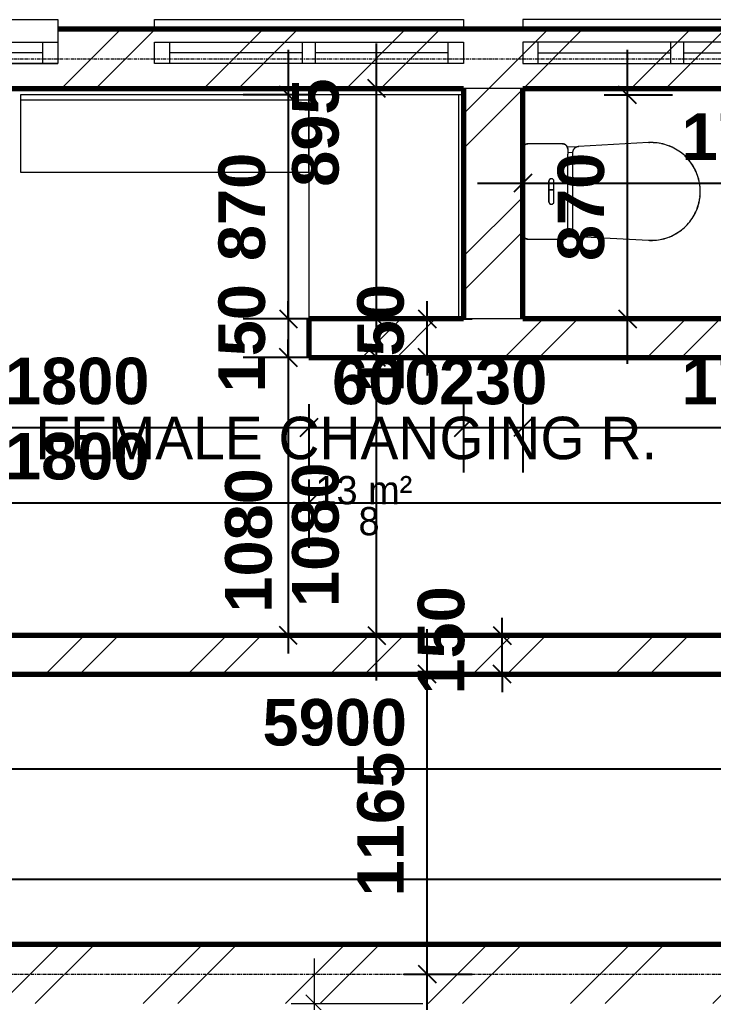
# Model space of a CAD drawing. Header units: inches. Extents: x 22 to 382261, y 22 to 371281.
# Drawn here: x 144884 to 147578, y 217997 to 221814 of the extents above; entities that cross this region are included whole.
import ezdxf

# ---------------------------------------------------------------- set-up
doc = ezdxf.new("R2010")
doc.units = ezdxf.units.IN
doc.header["$MEASUREMENT"] = 0
doc.linetypes.add('Grid Line 1_2_', pattern=[22.225, 12.7, -3.175, 3.175, -3.175])
for name, color, linetype, lineweight in [('A-ANNO-DIMS', 211, 'Continuous', 9), ('A-AREA-IDEN', 2, 'Continuous', 9), ('A-FLOR', 192, 'Continuous', 9), ('A-GLAZ', 151, 'Continuous', 9), ('A-GLAZ-SILL', 1, 'Continuous', 9), ('A-WALL', 113, 'Continuous', 9), ('A-WALL-PATT', 111, 'Continuous', 9), ('I-WALL', 2, 'Continuous', 9), ('P-SANR-FIXT', 6, 'Continuous', 9), ('Q-CASE', 31, 'Continuous', 9), ('S-GRID', 1, 'Continuous', 9)]:
    doc.layers.add(name, color=color, linetype=linetype, lineweight=lineweight)
doc.styles.add('Arial_B_1', font='arialbd.ttf', dxfattribs={"height": 180.555556})
doc.styles.add('Arial_B_2', font='arialbd.ttf', dxfattribs={"height": 270.833333})
doc.styles.add('Century Gothic_1', font='GOTHIC.TTF', dxfattribs={"height": 1})
doc.styles.add('Gill Sans MT', font='GIL_____.TTF', dxfattribs={"height": 262.5})
doc.dimstyles.new('1', dxfattribs={"dimscale": 304.8, "dimtxt": 178.545395, "dimasz": 0.227865, "dimexe": 0.574147, "dimexo": 0.0625, "dimgap": 0.287073, "dimtad": 1, "dimdec": 0, "dimzin": 0, "dimdsep": 46, "dimtxsty": 'Arial_B_1', "dimblk1": 'OBLIQUE', "dimblk2": 'OBLIQUE', "dimsah": 1, "dimcen": 0.09, "dimdle": 0.574147, "dimazin": 0, "dimtfac": 1, "dimtdec": 4, "dimtix": 1, "dimtmove": 0, "dimatfit": 3, "dimfxl": 0.574147, "dimfxlon": 1, "dimtvp": 1, "dimtolj": 1, "dimtzin": 0, "dimarcsym": 2})
doc.dimstyles.new('1_1', dxfattribs={"dimscale": 304.8, "dimtxt": 178.545395, "dimasz": 0.227865, "dimexe": 0.574147, "dimexo": 0.0625, "dimgap": 0.287073, "dimtad": 1, "dimdec": 0, "dimzin": 0, "dimdsep": 46, "dimtxsty": 'Arial_B_1', "dimblk1": 'OBLIQUE', "dimblk2": 'OBLIQUE', "dimsah": 1, "dimcen": 0.09, "dimdle": 0.574147, "dimazin": 0, "dimtfac": 1, "dimtdec": 4, "dimtix": 1, "dimtmove": 1, "dimatfit": 3, "dimfxl": 0.574147, "dimfxlon": 1, "dimtvp": 1, "dimtolj": 1, "dimtzin": 0, "dimarcsym": 2})
doc.dimstyles.new('2_2', dxfattribs={"dimscale": 304.8, "dimtxt": 267.818092, "dimasz": 0.227865, "dimexe": 1.377953, "dimexo": 0.0625, "dimgap": 0.287073, "dimtad": 1, "dimdec": 0, "dimzin": 0, "dimdsep": 46, "dimtxsty": 'Arial_B_2', "dimblk1": 'OBLIQUE', "dimblk2": 'OBLIQUE', "dimsah": 1, "dimcen": 0.09, "dimdle": 0.574147, "dimazin": 0, "dimtfac": 1, "dimtdec": 4, "dimtix": 1, "dimtmove": 0, "dimatfit": 3, "dimfxl": 0.574147, "dimfxlon": 1, "dimtvp": 1, "dimtolj": 1, "dimtzin": 0, "dimlwd": 18, "dimlwe": 18, "dimarcsym": 2})
pattern_1 = [(45, (139676.7, 209538.6), (-276.592, 276.592), []), (45, (139676.7, 209957.7), (-276.592, 276.592), [])]

# ---------------------------------------------------------------- blocks, each defined once
blk = doc.blocks.new('Windows_Sgl_Plain - 750 by 600-438113-01-GROUND FLOOR DIM- PART B')
at = {"layer": 'A-GLAZ'}
for p, q in [((-375, 9.5), (375, 9.5)), ((-375, -161), (-375, 9.5)), ((375, 9.5), (-375, 9.5)), ((-315, -73.5), (-315, 9.5)), ((315, 9.5), (315, -73.5)), ((375, 9.5), (375, -161)), ((-375, -73.5), (-375, -25.5)), ((-315, -32), (315, -32)), ((375, -25.5), (375, -73.5)), ((375, -73.5), (-375, -73.5)), ((375, -161), (-375, -161))]:
    blk.add_line(p, q, dxfattribs=at)
at = {"layer": 'A-GLAZ-SILL'}
for p, q in [((-375, -161), (-375, -124.7)), ((375, -124.7), (375, -161)), ((375, -161), (-375, -161))]:
    blk.add_line(p, q, dxfattribs=at)
blk = doc.blocks.new('Dbl Plain - 1200 by 600-438114-01-GROUND FLOOR DIM- PART B')
at = {"layer": 'A-GLAZ'}
for p, q in [((-885, 9.5), (315, 9.5)), ((-885, -73.5), (-885, 9.5)), ((-825, 9.5), (-825, -73.5)), ((-310, 9.5), (-310, -73.5)), ((-260, 9.5), (-260, -73.5)), ((255, 9.5), (255, -73.5)), ((315, 9.5), (315, -73.5)), ((-825, -32), (-310, -32)), ((-260, -32), (255, -32)), ((315, -73.5), (-885, -73.5))]:
    blk.add_line(p, q, dxfattribs=at)
at = {"layer": 'A-GLAZ-SILL'}
for p, q in [((-885, -161), (-885, -124.7)), ((315, -124.7), (315, -161)), ((315, -161), (-885, -161))]:
    blk.add_line(p, q, dxfattribs=at)
blk = doc.blocks.new('Dbl Plain - 1200 by 600-438118-01-GROUND FLOOR DIM- PART B')
at = {"layer": 'A-GLAZ'}
for p, q in [((-885, 73.5), (-885, -9.5)), ((315, 73.5), (-885, 73.5)), ((-825, -9.5), (-825, 73.5)), ((-310, -9.5), (-310, 73.5)), ((-260, -9.5), (-260, 73.5)), ((255, -9.5), (255, 73.5)), ((315, -9.5), (315, 73.5)), ((-825, 32), (-310, 32)), ((-260, 32), (255, 32)), ((-885, -9.5), (315, -9.5))]:
    blk.add_line(p, q, dxfattribs=at)
at = {"layer": 'A-GLAZ-SILL'}
for p, q in [((315, 161), (-885, 161)), ((-885, 161), (-885, 124.7)), ((315, 124.7), (315, 161))]:
    blk.add_line(p, q, dxfattribs=at)
blk = doc.blocks.new('Water_Closet_Toilet_19179_0001 - 540 x 360mm-368831-01-GROUND FLOOR DIM- PART B')
at = {"layer": 'P-SANR-FIXT'}
for p, q in [((-165, 154.9), (-158.7, 154.9)), ((-158.7, 154.9), (-151.9, 154.9)), ((-151.9, 154.9), (-145, 154.9)), ((0, 154.9), (-145, 154.9)), ((145, 154.9), (0, 154.9)), ((-185, 135.1), (-185, 134.9)), ((-185, 134.9), (-185, 0.1)), ((185, 134.9), (185, 135.7)), ((185, 0.1), (185, 134.9)), ((-39.7, 53.6), (39.7, 53.6)), ((6.9, 53.6), (-39.7, 53.6)), ((6.9, 33.6), (6.9, 53.6)), ((39.7, 53.6), (6.9, 53.6)), ((6.9, 53.6), (6.9, 33.6)), ((6.9, 33.6), (6.9, 53.6)), ((-185, 0.1), (-185, -0.7)), ((-39.7, 33.6), (39.7, 33.6)), ((-39.7, 33.6), (6.9, 33.6)), ((6.9, 33.6), (39.7, 33.6)), ((185, -0.1), (185, 0.1)), ((-171.5, -18.7), (-173.9, -62)), ((-153, -39.9), (-151.8, -19.9)), ((-145, -19.9), (145, -19.9)), ((151.8, -19.9), (153, -39.9)), ((173.9, -62), (171.5, -18.7)), ((-174.3, -62), (-189.7, -333.9)), ((149.3, -38.4), (-149.3, -38.4)), ((189.7, -333.9), (174.3, -62))]:
    blk.add_line(p, q, dxfattribs=at)
at = {"layer": 'P-SANR-FIXT', "flags": 128}
for points in [[(145, 154.9), (151.9, 154.9), (158.7, 154.9), (165, 154.9)], [(-145, -19.9), (-151.9, -19.9), (-158.7, -19.9), (-165, -19.9)], [(165, -19.9), (158.7, -19.9), (151.9, -19.9), (145, -19.9)], [(-149.3, -38.4), (-150.3, -38.4), (-151.3, -38.5), (-152.3, -38.6), (-153.3, -38.7), (-154.3, -38.9), (-155.2, -39.1), (-156.2, -39.4), (-157.2, -39.7), (-158.1, -40), (-159, -40.4), (-159.9, -40.8), (-160.8, -41.2), (-161.7, -41.7), (-162.6, -42.2), (-163.4, -42.8), (-164.2, -43.4), (-165, -44), (-165.8, -44.6), (-166.5, -45.3), (-167.2, -46), (-167.9, -46.7), (-168.6, -47.5), (-169.2, -48.3), (-169.8, -49.1), (-170.3, -49.9), (-170.9, -50.8), (-171.3, -51.6), (-171.8, -52.5), (-172.2, -53.4), (-172.6, -54.4), (-172.9, -55.3), (-173.2, -56.3), (-173.5, -57.2), (-173.7, -58.2), (-173.9, -59.2), (-174.1, -60.2), (-174.2, -61.2), (-174.3, -62)], [(-173.2, -56.3), (-173.5, -57.2), (-173.7, -58.2), (-173.9, -59.2), (-174.1, -60.2), (-174.2, -61.2), (-174.3, -62)], [(-163.4, -42.8), (-164.2, -43.4), (-165, -44), (-165.8, -44.6), (-166.5, -45.3), (-167.2, -46), (-167.9, -46.7), (-168.6, -47.5), (-169.2, -48.3), (-169.8, -49.1)], [(-149.3, -38.4), (-150.3, -38.4), (-151.3, -38.5), (-152.3, -38.6), (-153.3, -38.7), (-154.3, -38.9), (-155.2, -39.1)], [(174.3, -62), (174.2, -61), (174.1, -60), (173.9, -59), (173.7, -58), (173.5, -57.1), (173.2, -56.1), (172.9, -55.2), (172.5, -54.2), (172.2, -53.3), (171.7, -52.4), (171.3, -51.5), (170.8, -50.6), (170.3, -49.8), (169.7, -49), (169.1, -48.2), (168.5, -47.4), (167.8, -46.6), (167.1, -45.9), (166.4, -45.2), (165.7, -44.5), (164.9, -43.9), (164.1, -43.3), (163.3, -42.7), (162.4, -42.2), (161.6, -41.7), (160.7, -41.2), (159.8, -40.7), (158.9, -40.3), (158, -40), (157, -39.6), (156.1, -39.4), (155.1, -39.1), (154.1, -38.9), (153.1, -38.7), (152.1, -38.6), (151.1, -38.5), (150.1, -38.4), (149.3, -38.4)], [(155.5, -39.2), (155.1, -39.1), (154.1, -38.9), (153.1, -38.7), (152.1, -38.6), (151.1, -38.5), (150.1, -38.4), (149.3, -38.4)], [(169.1, -48.2), (168.5, -47.4), (167.8, -46.6), (167.1, -45.9), (166.4, -45.2), (165.7, -44.5), (164.9, -43.9), (164.1, -43.3), (163.3, -42.7), (162.4, -42.2)], [(174.3, -62), (174.2, -61), (174.1, -60), (173.9, -59), (173.7, -58), (173.5, -57.1), (173.2, -56.1)], [(-189.7, -333.9), (-190, -341.5), (-189.9, -349.1), (-189.6, -356.7), (-189, -364.3), (-188.1, -371.8), (-186.8, -379.3), (-185.3, -386.7), (-183.5, -394.1), (-181.3, -401.4), (-178.9, -408.6), (-176.2, -415.7), (-173.2, -422.7), (-170, -429.6), (-166.4, -436.3), (-162.6, -442.9), (-158.6, -449.3), (-154.3, -455.6), (-149.7, -461.7), (-144.9, -467.5), (-139.9, -473.2), (-134.6, -478.7), (-129.2, -484), (-123.5, -489.1), (-117.6, -493.9), (-111.6, -498.5), (-105.3, -502.8), (-98.9, -506.9), (-92.3, -510.7), (-85.6, -514.3), (-78.8, -517.6), (-71.8, -520.6), (-64.7, -523.3), (-57.5, -525.8), (-50.2, -527.9), (-42.9, -529.8), (-35.4, -531.3), (-27.9, -532.6), (-20.4, -533.6), (-12.8, -534.2), (-5.2, -534.6), (2.4, -534.7), (10, -534.4), (17.5, -533.9), (25.1, -533), (32.6, -531.9), (40.1, -530.4), (47.5, -528.6), (54.8, -526.6), (62, -524.3), (69.1, -521.6), (76.2, -518.7), (83.1, -515.5), (89.8, -512.1), (96.5, -508.4), (102.9, -504.4), (109.2, -500.1), (115.4, -495.6), (121.3, -490.9), (127.1, -485.9), (132.6, -480.7), (137.9, -475.3), (143.1, -469.7), (147.9, -463.9), (152.6, -457.9), (157, -451.7), (161.1, -445.3), (165, -438.8), (168.7, -432.1), (172, -425.3), (175.1, -418.4), (177.9, -411.3), (180.5, -404.1), (182.7, -396.9), (184.6, -389.5), (186.3, -382.1), (187.6, -374.6), (188.7, -367.1), (189.4, -359.5), (189.9, -351.9), (190, -344.3), (189.8, -336.8), (189.7, -333.9)], [(-189.7, -333.9), (-190, -341.5), (-189.9, -349.1), (-189.6, -356.7), (-189, -364.3), (-188.1, -371.8), (-186.8, -379.3), (-185.3, -386.7), (-183.5, -394.1), (-181.3, -401.4), (-178.9, -408.6), (-176.2, -415.7), (-173.2, -422.7), (-170, -429.6), (-166.4, -436.3), (-162.6, -442.9), (-158.6, -449.3), (-154.3, -455.6), (-149.7, -461.7), (-144.9, -467.5), (-139.9, -473.2), (-134.6, -478.7), (-129.2, -484), (-123.5, -489.1), (-117.6, -493.9), (-111.6, -498.5), (-105.3, -502.8), (-98.9, -506.9), (-92.3, -510.7), (-85.6, -514.3), (-78.8, -517.6), (-71.8, -520.6), (-64.7, -523.3), (-57.5, -525.8), (-50.2, -527.9), (-42.9, -529.8), (-35.4, -531.3), (-27.9, -532.6), (-20.4, -533.6), (-12.8, -534.2), (-5.2, -534.6), (2.4, -534.7), (10, -534.4), (17.5, -533.9), (25.1, -533), (32.6, -531.9), (40.1, -530.4), (47.5, -528.6), (54.8, -526.6), (62, -524.3), (69.1, -521.6), (76.2, -518.7), (83.1, -515.5), (89.8, -512.1), (96.5, -508.4), (102.9, -504.4), (109.2, -500.1), (115.4, -495.6), (121.3, -490.9), (127.1, -485.9), (132.6, -480.7), (137.9, -475.3), (143.1, -469.7), (147.9, -463.9), (152.6, -457.9), (157, -451.7), (161.1, -445.3), (165, -438.8), (168.7, -432.1), (172, -425.3), (175.1, -418.4), (177.9, -411.3), (180.5, -404.1), (182.7, -396.9), (184.6, -389.5), (186.3, -382.1), (187.6, -374.6), (188.7, -367.1), (189.4, -359.5), (189.9, -351.9), (190, -344.3), (189.8, -336.8), (189.7, -333.9)], [(-189.4, -335.5), (-189.7, -341.5), (-189.6, -349.1), (-189.3, -356.7), (-188.7, -364.2), (-187.7, -371.8), (-186.6, -378.5)], [(186.6, -378.3), (187.3, -374.6), (188.4, -367.1), (189.1, -359.5), (189.6, -351.9), (189.7, -344.3), (189.5, -336.8), (189.5, -335.3)], [(-185.4, -384.5), (-185, -386.7), (-183.2, -394), (-181, -401.3), (-178.6, -408.5), (-175.9, -415.6), (-173, -422.6), (-172.1, -424.5)], [(172, -424.6), (174.8, -418.2), (177.6, -411.2), (180.2, -404), (182.4, -396.8), (184.3, -389.4), (185.4, -384.5)], [(-169.5, -429.8), (-166.2, -436.2), (-162.4, -442.7), (-158.3, -449.1), (-154, -455.4), (-149.5, -461.5)], [(148.4, -462.8), (152.3, -457.7), (156.7, -451.5), (160.9, -445.2), (164.8, -438.6), (168.4, -432), (169.3, -430.1)], [(-139.7, -473), (-134.4, -478.5), (-129, -483.8), (-123.3, -488.8), (-117.4, -493.6), (-115.2, -495.3)], [(115.2, -495.4), (121.1, -490.7), (126.9, -485.7), (132.4, -480.5), (137.7, -475.1)], [(-107.7, -500.8), (-105.1, -502.6), (-98.7, -506.6), (-92.2, -510.5), (-85.5, -514), (-78.6, -517.3), (-74.6, -519)], [(-66.9, -522.1), (-64.6, -523), (-57.4, -525.5), (-50.1, -527.6), (-42.8, -529.5), (-35.4, -531), (-28.4, -532.2)], [(-19, -533.4), (-12.8, -533.9), (-5.2, -534.3), (2.4, -534.3), (10, -534.1), (17.5, -533.6), (20.8, -533.2)], [(28.7, -532.1), (32.6, -531.5), (40, -530.1), (47.4, -528.3), (54.7, -526.3), (61.9, -524), (65.9, -522.5)], [(74.4, -519.1), (76, -518.5), (82.9, -515.3), (89.7, -511.8), (96.3, -508.1), (102.8, -504.1), (107.9, -500.7)]]:
    blk.add_lwpolyline(points, dxfattribs=at)
at = {"layer": 'P-SANR-FIXT'}
for centre, radius, start, end in [((-165, 134.9), 20, 96.2399, 135), ((-165, 134.9), 20, 90, 95), ((165, 134.9), 20, 85, 90), ((165, 134.9), 20, 45, 83.7601), ((-165, 134.9), 20, 135, 180), ((165, 134.9), 20, 0, 45), ((-39.4, 43.6), 10, 91.7704, 268.2296), ((-39.4, 43.6), 10, 165.2951, 253.5246), ((-39.4, 43.6), 10, 106.4754, 150.5901), ((39.4, 43.6), 10, 271.7704, 88.2296), ((39.4, 43.6), 10, 286.4754, 88.2296), ((-165, 0.1), 20, 180, 225), ((165, 0.1), 20, 315, 360), ((-165, 0.1), 20, 225, 270), ((165, 0.1), 20, 270, 315), ((-149.3, -63.4), 25, 162.2918, 176.7501), ((-149.3, -63.4), 25, 118.9167, 147.8334), ((-149.3, -63.4), 25, 90, 104.4584), ((149.3, -63.4), 25, 75.5416, 90), ((149.3, -63.4), 25, 32.1666, 61.0833), ((149.3, -63.4), 25, 3.2499, 17.7082), ((0, -344.7), 190, 176.7501, 178.4923), ((0, -344.7), 190, 1.5077, 3.2499), ((0, -344.7), 190, 201.3178, 205.4424), ((0, -344.7), 190, 334.5576, 338.6822), ((0, -344.7), 190, 268.3608, 270)]:
    blk.add_arc(centre, radius, start, end, dxfattribs=at)
for points, knots in [([(-185, 134.9), (-185, 136.3), (-184.7, 139.1), (-183.4, 143.1), (-181.2, 146.9), (-178.2, 150.2), (-174.4, 152.8), (-170.2, 154.4), (-167.4, 154.8), (-166.1, 154.9)], [0, 0, 0, 0, 0.1428571, 0.2857143, 0.4285714, 0.5714286, 0.7142857, 0.8571429, 0.968076, 0.968076, 0.968076, 0.968076]), ([(166.3, 154.9), (168.7, 154.7), (172.5, 153.7), (176.8, 151.2), (179.7, 148.6), (182.1, 145.5), (184.3, 141), (185, 137.3), (185, 134.9)], [0.0359515, 0.0359515, 0.0359515, 0.0359515, 0.25, 0.375, 0.5, 0.625, 0.75, 1, 1, 1, 1]), ([(-165, -19.9), (-167.9, -19.9), (-172.1, -18.9), (-176.8, -16.2), (-179.7, -13.6), (-182.1, -10.5), (-184.3, -6), (-185, -2.3), (-185, 0.1)], [0, 0, 0, 0, 0.25, 0.375, 0.5, 0.625, 0.75, 1, 1, 1, 1])]:
    blk.add_open_spline(points, degree=3, knots=knots, dxfattribs=at)
for points in [[(-166.1, 154.9), (-165.7, 154.9), (-165.4, 154.9), (-165, 154.9)], [(165, 154.9), (165.4, 154.9), (165.8, 154.9), (166.3, 154.9)], [(185, 0.1), (185, -1.3), (184.7, -4.1), (183.4, -8.1), (181.2, -11.9), (178.2, -15.2), (174.4, -17.8), (169.9, -19.5), (166.7, -19.9), (165, -19.9)]]:
    blk.add_open_spline(points, degree=3, dxfattribs=at)
blk = doc.blocks.new('Vanity Counter Top - 600mm Depth-775139-01-GROUND FLOOR DIM- PART B')
at = {"layer": 'Q-CASE'}
for p, q in [((-330.5, 0), (-1200.5, 0)), ((-1200.5, 0), (-1200.5, -600)), ((-330.5, -600), (-330.5, 0)), ((-1200.5, -19.1), (-330.5, -19.1)), ((-1200.5, -600), (-330.5, -600))]:
    blk.add_line(p, q, dxfattribs=at)
blk = doc.blocks.new('Vanity Counter Top - 250-V42-01-GROUND FLOOR DIM- PART B')
at = {"layer": 'Q-CASE'}
for p, q in [((-80.5, 0), (-1200.5, 0)), ((-1200.5, 0), (-1200.5, -300)), ((-80.5, -300), (-80.5, 0)), ((-1200.5, -19.1), (-80.5, -19.1)), ((-1200.5, -300), (-80.5, -300))]:
    blk.add_line(p, q, dxfattribs=at)
blk = doc.blocks.new('_Oblique')
at = {"color": 0, "linetype": 'ByBlock', "lineweight": -2}
blk.add_line((-0.5, -0.5), (0.5, 0.5), dxfattribs=at)
blk = doc.blocks.new('*D4799')
at = {"layer": 'A-ANNO-DIMS', "color": 0, "lineweight": -2, "transparency": 16777216}
for p, q in [((144207.9, 220028.5), (144207.9, 219762.6)), ((146007.9, 220028.5), (146007.9, 219762.6)), ((144032.9, 219937.6), (146182.9, 219937.6))]:
    blk.add_line(p, q, dxfattribs=at)
at = {"layer": 'Defpoints', "color": 0, "transparency": 16777216}
for p in [(144207.9, 220047.6), (146007.9, 220047.6), (146007.9, 219937.6)]:
    blk.add_point(p, dxfattribs=at)
at = {"layer": 'A-ANNO-DIMS', "color": 0, "lineweight": -2, "transparency": 16777216, "xscale": 69.45312499999999, "yscale": 69.45312499999999, "zscale": 69.45312499999999, "rotation": 180}
blk.add_blockref('_Oblique', (144207.9, 219937.6), dxfattribs=at)
at = {"layer": 'A-ANNO-DIMS', "color": 0, "lineweight": -2, "transparency": 16777216, "xscale": 69.45312499999999, "yscale": 69.45312499999999, "zscale": 69.45312499999999}
blk.add_blockref('_Oblique', (146007.9, 219937.6), dxfattribs=at)
at = {"layer": 'A-ANNO-DIMS', "color": 0, "transparency": 16777216, "insert": (145107.9, 220117.3), "char_height": 180.56, "width": 410.436, "attachment_point": 5, "style": 'Arial_B_1'}
blk.add_mtext('\\A1;1800', dxfattribs=at)
blk = doc.blocks.new('*D4800')
at = {"layer": 'A-ANNO-DIMS', "color": 0, "lineweight": -2, "transparency": 16777216}
for p, q in [((146007.9, 220028.5), (146007.9, 219762.6)), ((150577.9, 220028.5), (150577.9, 219762.6)), ((145832.9, 219937.6), (150752.9, 219937.6))]:
    blk.add_line(p, q, dxfattribs=at)
at = {"layer": 'Defpoints', "color": 0, "transparency": 16777216}
for p in [(146007.9, 220047.6), (150577.9, 220047.6), (150577.9, 219937.6)]:
    blk.add_point(p, dxfattribs=at)
at = {"layer": 'A-ANNO-DIMS', "color": 0, "lineweight": -2, "transparency": 16777216, "xscale": 69.45312499999999, "yscale": 69.45312499999999, "zscale": 69.45312499999999, "rotation": 180}
blk.add_blockref('_Oblique', (146007.9, 219937.6), dxfattribs=at)
at = {"layer": 'A-ANNO-DIMS', "color": 0, "lineweight": -2, "transparency": 16777216, "xscale": 69.45312499999999, "yscale": 69.45312499999999, "zscale": 69.45312499999999}
blk.add_blockref('_Oblique', (150577.9, 219937.6), dxfattribs=at)
at = {"layer": 'A-ANNO-DIMS', "color": 0, "transparency": 16777216, "insert": (148292.9, 220117.2), "char_height": 180.56, "width": 410.436, "attachment_point": 5, "style": 'Arial_B_1'}
blk.add_mtext('\\A1;4570', dxfattribs=at)
blk = doc.blocks.new('*D4803')
at = {"layer": 'A-ANNO-DIMS', "color": 0, "lineweight": -2, "transparency": 16777216}
for p, q in [((147244.5, 220476.8), (147244.5, 221696.8)), ((147153.5, 221521.8), (147419.5, 221521.8)), ((147153.5, 220651.8), (147419.5, 220651.8))]:
    blk.add_line(p, q, dxfattribs=at)
at = {"layer": 'Defpoints', "color": 0, "transparency": 16777216}
for p in [(147134.5, 221521.8), (147244.5, 221521.8), (147134.5, 220651.8)]:
    blk.add_point(p, dxfattribs=at)
at = {"layer": 'A-ANNO-DIMS', "color": 0, "lineweight": -2, "transparency": 16777216, "xscale": 69.45312499999999, "yscale": 69.45312499999999, "zscale": 69.45312499999999}
for p, rotation in [((147244.5, 221521.8), 90), ((147244.5, 220651.8), 270)]:
    blk.add_blockref('_Oblique', p, dxfattribs=dict(at, rotation=rotation))
at = {"layer": 'A-ANNO-DIMS', "color": 0, "transparency": 16777216, "insert": (147064.7, 221086.8), "char_height": 180.56, "width": 307.827, "attachment_point": 5, "rotation": 90, "style": 'Arial_B_1'}
blk.add_mtext('\\A1;870', dxfattribs=at)
blk = doc.blocks.new('*D4804')
at = {"layer": 'A-ANNO-DIMS', "color": 0, "lineweight": -2, "transparency": 16777216}
for p, q in [((145927.6, 221696.8), (145927.6, 220476.8)), ((146018.5, 221521.8), (145752.6, 221521.8)), ((146018.5, 220651.8), (145752.6, 220651.8))]:
    blk.add_line(p, q, dxfattribs=at)
at = {"layer": 'Defpoints', "color": 0, "transparency": 16777216}
for p in [(146037.6, 221521.8), (145927.6, 220651.8), (146037.6, 220651.8)]:
    blk.add_point(p, dxfattribs=at)
at = {"layer": 'A-ANNO-DIMS', "color": 0, "lineweight": -2, "transparency": 16777216, "xscale": 69.45312499999999, "yscale": 69.45312499999999, "zscale": 69.45312499999999}
for p, rotation in [((145927.6, 221521.8), 90), ((145927.6, 220651.8), 270)]:
    blk.add_blockref('_Oblique', p, dxfattribs=dict(at, rotation=rotation))
at = {"layer": 'A-ANNO-DIMS', "color": 0, "transparency": 16777216, "insert": (145747.8, 221086.8), "char_height": 180.56, "width": 307.827, "attachment_point": 5, "rotation": 90, "style": 'Arial_B_1'}
blk.add_mtext('\\A1;870', dxfattribs=at)
blk = doc.blocks.new('*D4805')
at = {"layer": 'A-ANNO-DIMS', "color": 0, "lineweight": -2, "transparency": 16777216}
for p, q in [((145927.6, 220651.8), (145927.6, 220721.2)), ((146018.5, 220651.8), (145752.6, 220651.8)), ((145927.6, 220651.8), (145927.6, 220501.8)), ((146018.5, 220501.8), (145752.6, 220501.8)), ((145927.6, 220501.8), (145927.6, 220432.3))]:
    blk.add_line(p, q, dxfattribs=at)
at = {"layer": 'Defpoints', "color": 0, "transparency": 16777216}
for p in [(146037.6, 220651.8), (145927.6, 220501.8), (146037.6, 220501.8)]:
    blk.add_point(p, dxfattribs=at)
at = {"layer": 'A-ANNO-DIMS', "color": 0, "lineweight": -2, "transparency": 16777216, "xscale": 69.45312499999999, "yscale": 69.45312499999999, "zscale": 69.45312499999999}
for p, rotation in [((145927.6, 220651.8), 270), ((145927.6, 220501.8), 90)]:
    blk.add_blockref('_Oblique', p, dxfattribs=dict(at, rotation=rotation))
at = {"layer": 'A-ANNO-DIMS', "color": 0, "transparency": 16777216, "insert": (145747.9, 220576.8), "char_height": 180.56, "width": 307.827, "attachment_point": 5, "rotation": 90, "style": 'Arial_B_1'}
blk.add_mtext('\\A1;150', dxfattribs=at)
blk = doc.blocks.new('*D4806')
at = {"layer": 'A-ANNO-DIMS', "color": 0, "lineweight": -2, "transparency": 16777216}
for p, q in [((145927.6, 220501.8), (145927.6, 220571.2)), ((146018.5, 220501.8), (145752.6, 220501.8)), ((145927.6, 220501.8), (145927.6, 219421.8)), ((145927.6, 220501.8), (145927.6, 219421.8)), ((146018.5, 219421.8), (145752.6, 219421.8)), ((145927.6, 219421.8), (145927.6, 219352.3))]:
    blk.add_line(p, q, dxfattribs=at)
at = {"layer": 'Defpoints', "color": 0, "transparency": 16777216}
for p in [(146037.6, 220501.8), (145927.6, 219421.8), (146037.6, 219421.8)]:
    blk.add_point(p, dxfattribs=at)
at = {"layer": 'A-ANNO-DIMS', "color": 0, "lineweight": -2, "transparency": 16777216, "xscale": 69.45312499999999, "yscale": 69.45312499999999, "zscale": 69.45312499999999}
for p, rotation in [((145927.6, 220501.8), 270), ((145927.6, 219421.8), 90)]:
    blk.add_blockref('_Oblique', p, dxfattribs=dict(at, rotation=rotation))
at = {"layer": 'A-ANNO-DIMS', "color": 0, "transparency": 16777216, "insert": (145682.3, 219510.9), "char_height": 180.56, "width": 410.436, "attachment_point": 1, "rotation": 90, "line_spacing_factor": 0.941778, "style": 'Arial_B_1'}
blk.add_mtext('\\A1;1080', dxfattribs=at)
blk = doc.blocks.new('*D4812')
at = {"layer": 'A-ANNO-DIMS', "color": 0, "lineweight": 18, "transparency": 16777216}
for p, q in [((146029.8, 217021.8), (146029.8, 218166.8)), ((145938.9, 217991.8), (146449.8, 217991.8)), ((145938.9, 217196.8), (146449.8, 217196.8))]:
    blk.add_line(p, q, dxfattribs=at)
at = {"layer": 'Defpoints', "color": 0, "transparency": 16777216}
for p in [(145919.8, 217991.8), (146029.8, 217991.8), (145919.8, 217196.8)]:
    blk.add_point(p, dxfattribs=at)
at = {"layer": 'A-ANNO-DIMS', "color": 0, "lineweight": 18, "transparency": 16777216, "xscale": 69.45312499999999, "yscale": 69.45312499999999, "zscale": 69.45312499999999}
for p, rotation in [((146029.8, 217991.8), 90), ((146029.8, 217196.8), 270)]:
    blk.add_blockref('_Oblique', p, dxfattribs=dict(at, rotation=rotation))
at = {"layer": 'A-ANNO-DIMS', "color": 0, "lineweight": 18, "transparency": 16777216, "insert": (145804, 217594.3), "char_height": 270.83, "width": 461.74, "attachment_point": 5, "rotation": 90, "style": 'Arial_B_2'}
blk.add_mtext('\\A1;795', dxfattribs=at)
blk = doc.blocks.new('*D4829')
at = {"layer": 'A-ANNO-DIMS', "color": 0, "lineweight": -2, "transparency": 16777216}
for p, q in [((146837.9, 221269.7), (146837.9, 221003.8)), ((148632.9, 221269.7), (148632.9, 221003.8)), ((146662.9, 221178.8), (148807.9, 221178.8))]:
    blk.add_line(p, q, dxfattribs=at)
at = {"layer": 'Defpoints', "color": 0, "transparency": 16777216}
for p in [(146837.9, 221288.8), (148632.9, 221288.8), (148632.9, 221178.8)]:
    blk.add_point(p, dxfattribs=at)
at = {"layer": 'A-ANNO-DIMS', "color": 0, "lineweight": -2, "transparency": 16777216, "xscale": 69.45312499999999, "yscale": 69.45312499999999, "zscale": 69.45312499999999, "rotation": 180}
blk.add_blockref('_Oblique', (146837.9, 221178.8), dxfattribs=at)
at = {"layer": 'A-ANNO-DIMS', "color": 0, "lineweight": -2, "transparency": 16777216, "xscale": 69.45312499999999, "yscale": 69.45312499999999, "zscale": 69.45312499999999}
blk.add_blockref('_Oblique', (148632.9, 221178.8), dxfattribs=at)
at = {"layer": 'A-ANNO-DIMS', "color": 0, "transparency": 16777216, "insert": (147735.4, 221358.5), "char_height": 180.56, "width": 410.436, "attachment_point": 5, "style": 'Arial_B_1'}
blk.add_mtext('\\A1;1795', dxfattribs=at)
blk = doc.blocks.new('*D4719')
at = {"layer": 'A-ANNO-DIMS', "color": 0, "lineweight": -2, "transparency": 16777216}
for p, q in [((144207.9, 220320.7), (144207.9, 220054.8)), ((146007.9, 220320.7), (146007.9, 220054.8)), ((144032.9, 220229.8), (146182.9, 220229.8))]:
    blk.add_line(p, q, dxfattribs=at)
at = {"layer": 'Defpoints', "color": 0, "transparency": 16777216}
for p in [(144207.9, 220339.8), (146007.9, 220339.8), (146007.9, 220229.8)]:
    blk.add_point(p, dxfattribs=at)
at = {"layer": 'A-ANNO-DIMS', "color": 0, "lineweight": -2, "transparency": 16777216, "xscale": 69.45312499999999, "yscale": 69.45312499999999, "zscale": 69.45312499999999, "rotation": 180}
blk.add_blockref('_Oblique', (144207.9, 220229.8), dxfattribs=at)
at = {"layer": 'A-ANNO-DIMS', "color": 0, "lineweight": -2, "transparency": 16777216, "xscale": 69.45312499999999, "yscale": 69.45312499999999, "zscale": 69.45312499999999}
blk.add_blockref('_Oblique', (146007.9, 220229.8), dxfattribs=at)
at = {"layer": 'A-ANNO-DIMS', "color": 0, "transparency": 16777216, "insert": (145107.9, 220409.5), "char_height": 180.56, "width": 410.436, "attachment_point": 5, "style": 'Arial_B_1'}
blk.add_mtext('\\A1;1800', dxfattribs=at)
blk = doc.blocks.new('*D4720')
at = {"layer": 'A-ANNO-DIMS', "color": 0, "lineweight": -2, "transparency": 16777216}
for p, q in [((146007.9, 220320.7), (146007.9, 220054.8)), ((146607.9, 220320.7), (146607.9, 220054.8)), ((145832.9, 220229.8), (146782.9, 220229.8))]:
    blk.add_line(p, q, dxfattribs=at)
at = {"layer": 'Defpoints', "color": 0, "transparency": 16777216}
for p in [(146007.9, 220339.8), (146607.9, 220339.8), (146607.9, 220229.8)]:
    blk.add_point(p, dxfattribs=at)
at = {"layer": 'A-ANNO-DIMS', "color": 0, "lineweight": -2, "transparency": 16777216, "xscale": 69.45312499999999, "yscale": 69.45312499999999, "zscale": 69.45312499999999, "rotation": 180}
blk.add_blockref('_Oblique', (146007.9, 220229.8), dxfattribs=at)
at = {"layer": 'A-ANNO-DIMS', "color": 0, "lineweight": -2, "transparency": 16777216, "xscale": 69.45312499999999, "yscale": 69.45312499999999, "zscale": 69.45312499999999}
blk.add_blockref('_Oblique', (146607.9, 220229.8), dxfattribs=at)
at = {"layer": 'A-ANNO-DIMS', "color": 0, "transparency": 16777216, "insert": (146307.9, 220409.4), "char_height": 180.56, "width": 307.827, "attachment_point": 5, "style": 'Arial_B_1'}
blk.add_mtext('\\A1;600', dxfattribs=at)
blk = doc.blocks.new('*D4721')
at = {"layer": 'A-ANNO-DIMS', "color": 0, "lineweight": -2, "transparency": 16777216}
for p, q in [((146607.9, 220320.7), (146607.9, 220054.8)), ((146837.9, 220320.7), (146837.9, 220054.8)), ((146607.9, 220229.8), (146538.4, 220229.8)), ((146607.9, 220229.8), (146837.9, 220229.8)), ((146837.9, 220229.8), (146907.3, 220229.8))]:
    blk.add_line(p, q, dxfattribs=at)
at = {"layer": 'Defpoints', "color": 0, "transparency": 16777216}
for p in [(146607.9, 220339.8), (146837.9, 220339.8), (146837.9, 220229.8)]:
    blk.add_point(p, dxfattribs=at)
at = {"layer": 'A-ANNO-DIMS', "color": 0, "lineweight": -2, "transparency": 16777216, "xscale": 69.45312499999999, "yscale": 69.45312499999999, "zscale": 69.45312499999999}
blk.add_blockref('_Oblique', (146607.9, 220229.8), dxfattribs=at)
at = {"layer": 'A-ANNO-DIMS', "color": 0, "lineweight": -2, "transparency": 16777216, "xscale": 69.45312499999999, "yscale": 69.45312499999999, "zscale": 69.45312499999999, "rotation": 180}
blk.add_blockref('_Oblique', (146837.9, 220229.8), dxfattribs=at)
at = {"layer": 'A-ANNO-DIMS', "color": 0, "transparency": 16777216, "insert": (146722.9, 220409.4), "char_height": 180.56, "width": 307.827, "attachment_point": 5, "style": 'Arial_B_1'}
blk.add_mtext('\\A1;230', dxfattribs=at)
blk = doc.blocks.new('*D4722')
at = {"layer": 'A-ANNO-DIMS', "color": 0, "lineweight": -2, "transparency": 16777216}
for p, q in [((146837.9, 220320.7), (146837.9, 220054.8)), ((148632.9, 220320.7), (148632.9, 220054.8)), ((146662.9, 220229.8), (148807.9, 220229.8))]:
    blk.add_line(p, q, dxfattribs=at)
at = {"layer": 'Defpoints', "color": 0, "transparency": 16777216}
for p in [(146837.9, 220339.8), (148632.9, 220339.8), (148632.9, 220229.8)]:
    blk.add_point(p, dxfattribs=at)
at = {"layer": 'A-ANNO-DIMS', "color": 0, "lineweight": -2, "transparency": 16777216, "xscale": 69.45312499999999, "yscale": 69.45312499999999, "zscale": 69.45312499999999, "rotation": 180}
blk.add_blockref('_Oblique', (146837.9, 220229.8), dxfattribs=at)
at = {"layer": 'A-ANNO-DIMS', "color": 0, "lineweight": -2, "transparency": 16777216, "xscale": 69.45312499999999, "yscale": 69.45312499999999, "zscale": 69.45312499999999}
blk.add_blockref('_Oblique', (148632.9, 220229.8), dxfattribs=at)
at = {"layer": 'A-ANNO-DIMS', "color": 0, "transparency": 16777216, "insert": (147735.4, 220409.5), "char_height": 180.56, "width": 410.436, "attachment_point": 5, "style": 'Arial_B_1'}
blk.add_mtext('\\A1;1795', dxfattribs=at)
blk = doc.blocks.new('*D4729')
at = {"layer": 'A-ANNO-DIMS', "color": 0, "lineweight": -2, "transparency": 16777216}
for p, q in [((146466.6, 217931.8), (146466.6, 219446.8)), ((146375.6, 219271.8), (146641.6, 219271.8)), ((146375.6, 218106.8), (146641.6, 218106.8))]:
    blk.add_line(p, q, dxfattribs=at)
at = {"layer": 'Defpoints', "color": 0, "transparency": 16777216}
for p in [(146356.6, 219271.8), (146466.6, 219271.8), (146356.6, 218106.8)]:
    blk.add_point(p, dxfattribs=at)
at = {"layer": 'A-ANNO-DIMS', "color": 0, "lineweight": -2, "transparency": 16777216, "xscale": 69.45312499999999, "yscale": 69.45312499999999, "zscale": 69.45312499999999}
for p, rotation in [((146466.6, 219271.8), 90), ((146466.6, 218106.8), 270)]:
    blk.add_blockref('_Oblique', p, dxfattribs=dict(at, rotation=rotation))
at = {"layer": 'A-ANNO-DIMS', "color": 0, "transparency": 16777216, "insert": (146286.9, 218689.3), "char_height": 180.56, "width": 411.303, "attachment_point": 5, "rotation": 90, "style": 'Arial_B_1'}
blk.add_mtext('\\A1;1165', dxfattribs=at)
blk = doc.blocks.new('*D4730')
at = {"layer": 'A-ANNO-DIMS', "color": 0, "lineweight": -2, "transparency": 16777216}
for p, q in [((146758.4, 219421.8), (146758.4, 219491.2)), ((146375.6, 219421.8), (146933.4, 219421.8)), ((146758.4, 219271.8), (146758.4, 219421.8)), ((146375.6, 219271.8), (146933.4, 219271.8)), ((146758.4, 219271.8), (146758.4, 219202.3))]:
    blk.add_line(p, q, dxfattribs=at)
at = {"layer": 'Defpoints', "color": 0, "transparency": 16777216}
for p in [(146356.6, 219421.8), (146758.4, 219421.8), (146356.6, 219271.8)]:
    blk.add_point(p, dxfattribs=at)
at = {"layer": 'A-ANNO-DIMS', "color": 0, "lineweight": -2, "transparency": 16777216, "xscale": 69.45312499999999, "yscale": 69.45312499999999, "zscale": 69.45312499999999}
for p, rotation in [((146758.4, 219421.8), 270), ((146758.4, 219271.8), 90)]:
    blk.add_blockref('_Oblique', p, dxfattribs=dict(at, rotation=rotation))
at = {"layer": 'A-ANNO-DIMS', "color": 0, "transparency": 16777216, "insert": (146430.2, 219192.5), "char_height": 180.56, "width": 308.477, "attachment_point": 1, "rotation": 90, "line_spacing_factor": 0.984502, "style": 'Arial_B_1'}
blk.add_mtext('\\A1;150', dxfattribs=at)
blk = doc.blocks.new('*D4731')
at = {"layer": 'A-ANNO-DIMS', "color": 0, "lineweight": -2, "transparency": 16777216}
for p, q in [((146270.7, 219246.8), (146270.7, 220676.8)), ((146337.5, 220501.8), (146095.7, 220501.8)), ((146337.5, 219421.8), (146095.7, 219421.8))]:
    blk.add_line(p, q, dxfattribs=at)
at = {"layer": 'Defpoints', "color": 0, "transparency": 16777216}
for p in [(146270.7, 220501.8), (146356.6, 220501.8), (146356.6, 219421.8)]:
    blk.add_point(p, dxfattribs=at)
at = {"layer": 'A-ANNO-DIMS', "color": 0, "lineweight": -2, "transparency": 16777216, "xscale": 69.45312499999999, "yscale": 69.45312499999999, "zscale": 69.45312499999999}
for p, rotation in [((146270.7, 220501.8), 90), ((146270.7, 219421.8), 270)]:
    blk.add_blockref('_Oblique', p, dxfattribs=dict(at, rotation=rotation))
at = {"layer": 'A-ANNO-DIMS', "color": 0, "transparency": 16777216, "insert": (145942.4, 219532.9), "char_height": 180.56, "width": 411.303, "attachment_point": 1, "rotation": 90, "line_spacing_factor": 0.984502, "style": 'Arial_B_1'}
blk.add_mtext('\\A1;1080', dxfattribs=at)
blk = doc.blocks.new('*D4732')
at = {"layer": 'A-ANNO-DIMS', "color": 0, "lineweight": -2, "transparency": 16777216}
for p, q in [((146466.6, 220651.8), (146466.6, 220721.2)), ((146375.6, 220651.8), (146641.6, 220651.8)), ((146466.6, 220501.8), (146466.6, 220651.8)), ((146375.6, 220501.8), (146641.6, 220501.8)), ((146466.6, 220501.8), (146466.6, 220432.3))]:
    blk.add_line(p, q, dxfattribs=at)
at = {"layer": 'Defpoints', "color": 0, "transparency": 16777216}
for p in [(146356.6, 220651.8), (146466.6, 220651.8), (146356.6, 220501.8)]:
    blk.add_point(p, dxfattribs=at)
at = {"layer": 'A-ANNO-DIMS', "color": 0, "lineweight": -2, "transparency": 16777216, "xscale": 69.45312499999999, "yscale": 69.45312499999999, "zscale": 69.45312499999999}
for p, rotation in [((146466.6, 220651.8), 270), ((146466.6, 220501.8), 90)]:
    blk.add_blockref('_Oblique', p, dxfattribs=dict(at, rotation=rotation))
at = {"layer": 'A-ANNO-DIMS', "color": 0, "transparency": 16777216, "insert": (146286.9, 220576.8), "char_height": 180.56, "width": 308.477, "attachment_point": 5, "rotation": 90, "style": 'Arial_B_1'}
blk.add_mtext('\\A1;150', dxfattribs=at)
blk = doc.blocks.new('*D4733')
at = {"layer": 'A-ANNO-DIMS', "color": 0, "lineweight": -2, "transparency": 16777216}
for p, q in [((146270.7, 220476.8), (146270.7, 221721.8)), ((146337.5, 221546.8), (146095.7, 221546.8)), ((146337.5, 220651.8), (146095.7, 220651.8))]:
    blk.add_line(p, q, dxfattribs=at)
at = {"layer": 'Defpoints', "color": 0, "transparency": 16777216}
for p in [(146270.7, 221546.8), (146356.6, 221546.8), (146356.6, 220651.8)]:
    blk.add_point(p, dxfattribs=at)
at = {"layer": 'A-ANNO-DIMS', "color": 0, "lineweight": -2, "transparency": 16777216, "xscale": 69.45312499999999, "yscale": 69.45312499999999, "zscale": 69.45312499999999}
for p, rotation in [((146270.7, 221546.8), 90), ((146270.7, 220651.8), 270)]:
    blk.add_blockref('_Oblique', p, dxfattribs=dict(at, rotation=rotation))
at = {"layer": 'A-ANNO-DIMS', "color": 0, "transparency": 16777216, "insert": (145942.4, 221164.9), "char_height": 180.56, "width": 308.477, "attachment_point": 1, "rotation": 90, "line_spacing_factor": 0.984502, "style": 'Arial_B_1'}
blk.add_mtext('\\A1;895', dxfattribs=at)
blk = doc.blocks.new('*D4734')
at = {"layer": 'A-ANNO-DIMS', "color": 0, "lineweight": -2, "transparency": 16777216}
for p, q in [((143157.9, 218994.8), (143157.9, 218728.9)), ((149057.9, 218994.8), (149057.9, 218728.9)), ((142982.9, 218903.9), (149232.9, 218903.9))]:
    blk.add_line(p, q, dxfattribs=at)
at = {"layer": 'Defpoints', "color": 0, "transparency": 16777216}
for p in [(143157.9, 219013.9), (149057.9, 219013.9), (149057.9, 218903.9)]:
    blk.add_point(p, dxfattribs=at)
at = {"layer": 'A-ANNO-DIMS', "color": 0, "lineweight": -2, "transparency": 16777216, "xscale": 69.45312499999999, "yscale": 69.45312499999999, "zscale": 69.45312499999999, "rotation": 180}
blk.add_blockref('_Oblique', (143157.9, 218903.9), dxfattribs=at)
at = {"layer": 'A-ANNO-DIMS', "color": 0, "lineweight": -2, "transparency": 16777216, "xscale": 69.45312499999999, "yscale": 69.45312499999999, "zscale": 69.45312499999999}
blk.add_blockref('_Oblique', (149057.9, 218903.9), dxfattribs=at)
at = {"layer": 'A-ANNO-DIMS', "color": 0, "transparency": 16777216, "insert": (146107.9, 219083.6), "char_height": 180.56, "width": 410.436, "attachment_point": 5, "style": 'Arial_B_1'}
blk.add_mtext('\\A1;5900', dxfattribs=at)
blk = doc.blocks.new('*D4744')
at = {"layer": 'A-ANNO-DIMS', "color": 0, "lineweight": -2, "transparency": 16777216}
for p, q in [((153567.9, 218385), (153567.9, 218651)), ((143232.9, 218566.9), (143232.9, 218301)), ((143057.9, 218476), (153742.9, 218476))]:
    blk.add_line(p, q, dxfattribs=at)
at = {"layer": 'Defpoints', "color": 0, "transparency": 16777216}
for p in [(143232.9, 218586), (153567.9, 218476), (153567.9, 218366)]:
    blk.add_point(p, dxfattribs=at)
at = {"layer": 'A-ANNO-DIMS', "color": 0, "lineweight": -2, "transparency": 16777216, "xscale": 69.45312499999999, "yscale": 69.45312499999999, "zscale": 69.45312499999999, "rotation": 180}
blk.add_blockref('_Oblique', (143232.9, 218476), dxfattribs=at)
at = {"layer": 'A-ANNO-DIMS', "color": 0, "lineweight": -2, "transparency": 16777216, "xscale": 69.45312499999999, "yscale": 69.45312499999999, "zscale": 69.45312499999999}
blk.add_blockref('_Oblique', (153567.9, 218476), dxfattribs=at)
at = {"layer": 'A-ANNO-DIMS', "color": 0, "transparency": 16777216, "insert": (148400.4, 218655.7), "char_height": 180.56, "width": 513.045, "attachment_point": 5, "style": 'Arial_B_1'}
blk.add_mtext('\\A1;10335', dxfattribs=at)

msp = doc.modelspace()

# ---------------------------------------------------------------- hatches: boundary and pattern name
at = {"layer": 'A-WALL-PATT'}
h = msp.add_hatch(dxfattribs=at)
h.set_pattern_fill('FP_1', color=256, style=0, pattern_type=2)
h.set_pattern_definition(pattern_1)
h.paths.add_polyline_path([(140087.9, 221546.8), (151548.3, 221546.8), (151548.3, 221643.8), (150802.9, 221643.8), (150802.9, 221776.8), (145032.9, 221776.8), (145032.9, 221643.8), (144282.9, 221643.8), (144282.9, 221776.8), (143982.9, 221776.8), (143982.9, 221643.8), (143232.9, 221643.8), (143232.9, 221776.8), (142932.9, 221776.8), (142932.9, 221643.8), (142182.9, 221643.8), (142182.9, 221776.8), (141892.9, 221776.8), (141892.9, 221643.8), (141142.9, 221643.8), (141142.9, 221776.8), (140087.9, 221776.8), (140087.9, 221643.8), (139337.9, 221643.8), (139337.9, 221776.8), (139037.9, 221776.8), (139037.9, 221643.8), (138287.9, 221643.8), (138287.9, 221776.8), (137987.9, 221776.8), (137987.9, 221643.8), (137237.9, 221643.8), (137237.9, 221776.8), (136937.9, 221776.8), (136937.9, 221643.8), (136187.9, 221643.8), (136187.9, 221776.8), (135882.9, 221776.8), (135882.9, 221546.8), (140048.1, 221546.8)])
h = msp.add_hatch(dxfattribs=at)
h.set_pattern_fill('FP_1', color=256, style=0, pattern_type=2)
h.set_pattern_definition(pattern_1)
h.paths.add_polyline_path([(146607.9, 220651.8), (146837.9, 220651.8), (146837.9, 221546.8), (146607.9, 221546.8), (146607.9, 221476.9)])
h = msp.add_hatch(dxfattribs=at)
h.set_pattern_fill('FP_1', color=256, style=0, pattern_type=2)
h.set_pattern_definition(pattern_1)
h.paths.add_polyline_path([(148782.9, 220501.8), (148782.9, 220651.8), (146007.9, 220651.8), (146007.9, 220501.8), (147969.5, 220501.8)])
h = msp.add_hatch(dxfattribs=at)
h.set_pattern_fill('FP_1', color=256, style=0, pattern_type=2)
h.set_pattern_definition(pattern_1)
h.paths.add_polyline_path([(143232.9, 219271.8), (149057.9, 219271.8), (149057.9, 219421.8), (143232.9, 219421.8), (143232.9, 219381.9)])
h.paths.add_polyline_path([(151778.3, 219271.8), (151778.3, 219421.8), (149957.9, 219421.8), (149957.9, 219271.8), (151364.4, 219271.8)])
h = msp.add_hatch(dxfattribs=at)
h.set_pattern_fill('FP_1', color=256, style=0, pattern_type=2)
h.set_pattern_definition(pattern_1)
h.paths.add_polyline_path([(141132.9, 217991.8), (151767.9, 217991.8), (151767.9, 218221.8), (141017.9, 218221.8), (141017.9, 217991.8), (141127.9, 217991.8)])

# ---------------------------------------------------------------- linework, layer by layer
at = {"layer": 'A-FLOR'}
msp.add_line((146837.9, 221546.8), (146607.9, 221546.8), dxfattribs=at)
at = {"layer": 'A-WALL', "lineweight": 70}
for p, q in [((146607.9, 220651.8), (146007.9, 220651.8)), ((146007.9, 220651.8), (146007.9, 220501.8)), ((148632.9, 220651.8), (146837.9, 220651.8)), ((146007.9, 220501.8), (148782.9, 220501.8)), ((149057.9, 219421.8), (143232.9, 219421.8)), ((143232.9, 219271.8), (149057.9, 219271.8))]:
    msp.add_line(p, q, dxfattribs=at)
at = {"layer": 'A-WALL'}
msp.add_line((146837.9, 220651.8), (146607.9, 220651.8), dxfattribs=at)
at = {"layer": 'I-WALL', "lineweight": 70}
for p, q in [((145407.9, 221776.8), (145032.9, 221776.8)), ((150802.9, 221776.8), (145407.9, 221776.8)), ((143232.9, 221546.8), (146607.9, 221546.8)), ((146607.9, 221546.8), (146607.9, 220651.8)), ((146837.9, 221546.8), (148632.9, 221546.8)), ((146837.9, 220651.8), (146837.9, 221546.8)), ((151767.9, 218221.8), (143232.9, 218221.8))]:
    msp.add_line(p, q, dxfattribs=at)
at = {"layer": 'I-WALL'}
for p, q in [((146607.9, 221546.8), (146607.9, 221546.8)), ((146837.9, 221546.8), (146837.9, 221546.8))]:
    msp.add_line(p, q, dxfattribs=at)
at = {"layer": 'S-GRID', "linetype": 'Grid Line 1_2_'}
for p, q in [((126592.9, 221661.8), (165494.2, 221661.8)), ((126592.9, 218106.8), (165494.2, 218106.8))]:
    msp.add_line(p, q, dxfattribs=at)

# ---------------------------------------------------------------- block references
at = {"layer": 'A-GLAZ', "rotation": 180}
msp.add_blockref('Windows_Sgl_Plain - 750 by 600-438113-01-GROUND FLOOR DIM- PART B', (144657.9, 221653.3), dxfattribs=at)
at = {"layer": 'A-GLAZ-SILL', "rotation": 180}
msp.add_blockref('Dbl Plain - 1200 by 600-438114-01-GROUND FLOOR DIM- PART B', (145722.9, 221653.3), dxfattribs=at)
at = {"layer": 'A-GLAZ-SILL'}
msp.add_blockref('Dbl Plain - 1200 by 600-438118-01-GROUND FLOOR DIM- PART B', (147722.9, 221653.3), dxfattribs=at)
at = {"layer": 'P-SANR-FIXT', "rotation": 89.99999999999986}
msp.add_blockref('Water_Closet_Toilet_19179_0001 - 540 x 360mm-368831-01-GROUND FLOOR DIM- PART B', (146992.7, 221146.8), dxfattribs=at)
at = {"layer": 'Q-CASE'}
msp.add_blockref('Vanity Counter Top - 250-V42-01-GROUND FLOOR DIM- PART B', (146088.3, 221521.8), dxfattribs=at)
at = {"layer": 'Q-CASE', "rotation": 269.9999999999997}
msp.add_blockref('Vanity Counter Top - 600mm Depth-775139-01-GROUND FLOOR DIM- PART B', (146607.9, 220321.3), dxfattribs=at)

# ---------------------------------------------------------------- texts
at = {"layer": 'A-AREA-IDEN', "attachment_point": 1}
for s, insert, char_height, width, style in [('FEMALE CHANGING R.', (144945.1, 220271.7), 165, 3148.227, 'Gill Sans MT'), ('13 m²', (146033, 220041.6), 110, 511.477, 'Century Gothic_1'), ('8', (146200.2, 219921.2), 110, 105.823, 'Century Gothic_1')]:
    msp.add_mtext(s, dxfattribs=dict(at, insert=insert, char_height=char_height, width=width, style=style))

# ---------------------------------------------------------------- dimensions: what is measured, and where the dimension line sits
at = {"layer": 'A-ANNO-DIMS'}
for base, p1, p2, picture, middle in [((146270.7, 221546.8), (146356.6, 220651.8), (146356.6, 221546.8), '*D4733', (146270.7, 221319.1)), ((146270.7, 220501.8), (146356.6, 219421.8), (146356.6, 220501.8), '*D4731', (146270.7, 219738.6)), ((146758.4, 219421.8), (146356.6, 219271.8), (146356.6, 219421.8), '*D4730', (146758.4, 219346.8))]:
    dim = msp.add_linear_dim(base=base, p1=p1, p2=p2, angle=90, dimstyle='1', override={"dimpost": '<>', "dimfxl": 1500}, dxfattribs=at)
    dim.commit()
    dim.dimension.update_dxf_attribs({"geometry": picture, "text_midpoint": middle, "dimtype": 160})
for base, p1, p2, override, picture, middle in [((145927.6, 220651.8), (146037.6, 221521.8), (146037.6, 220651.8), {"dimpost": '<>', "dimfxl": 870}, '*D4804', (145747.8, 221086.8)), ((147244.5, 221521.8), (147134.5, 220651.8), (147134.5, 221521.8), {"dimpost": '<>', "dimfxl": 870}, '*D4803', (147064.7, 221086.8)), ((145927.6, 220501.8), (146037.6, 220651.8), (146037.6, 220501.8), {"dimpost": '<>', "dimfxl": 150}, '*D4805', (145747.9, 220576.8)), ((146466.6, 220651.8), (146356.6, 220501.8), (146356.6, 220651.8), {"dimpost": '<>', "dimfxl": 1500}, '*D4732', (146286.9, 220576.8)), ((146466.6, 219271.8), (146356.6, 218106.8), (146356.6, 219271.8), {"dimpost": '<>', "dimfxl": 1500}, '*D4729', (146286.9, 218689.3))]:
    dim = msp.add_linear_dim(base=base, p1=p1, p2=p2, angle=90, dimstyle='1', override=override, dxfattribs=at)
    dim.commit()
    dim.dimension.update_dxf_attribs({"geometry": picture, "text_midpoint": middle})
for base, p1, p2, override, picture, middle in [((148632.9, 221178.8), (146837.9, 221288.8), (148632.9, 221288.8), {"dimpost": '<>', "dimfxl": 1795}, '*D4829', (147735.4, 221358.5)), ((146007.9, 220229.8), (144207.9, 220339.8), (146007.9, 220339.8), {"dimpost": '<>', "dimfxl": 1800}, '*D4719', (145107.9, 220409.5)), ((146607.9, 220229.8), (146007.9, 220339.8), (146607.9, 220339.8), {"dimpost": '<>', "dimfxl": 600}, '*D4720', (146307.9, 220409.4)), ((146837.9, 220229.8), (146607.9, 220339.8), (146837.9, 220339.8), {"dimpost": '<>', "dimfxl": 230}, '*D4721', (146722.9, 220409.4)), ((148632.9, 220229.8), (146837.9, 220339.8), (148632.9, 220339.8), {"dimpost": '<>', "dimfxl": 1795}, '*D4722', (147735.4, 220409.5)), ((146007.9, 219937.6), (144207.9, 220047.6), (146007.9, 220047.6), {"dimpost": '<>', "dimfxl": 1800}, '*D4799', (145107.9, 220117.3)), ((150577.9, 219937.6), (146007.9, 220047.6), (150577.9, 220047.6), {"dimpost": '<>', "dimfxl": 4570}, '*D4800', (148292.9, 220117.2)), ((149057.9, 218903.9), (143157.9, 219013.9), (149057.9, 219013.9), {"dimpost": '<>', "dimfxl": 5900}, '*D4734', (146107.9, 219083.6)), ((153567.9, 218476), (143232.9, 218586), (153567.9, 218366), {"dimpost": '<>', "dimfxl": 10337.341293}, '*D4744', (148400.4, 218655.7))]:
    dim = msp.add_linear_dim(base=base, p1=p1, p2=p2, dimstyle='1', override=override, dxfattribs=at)
    dim.commit()
    dim.dimension.update_dxf_attribs({"geometry": picture, "text_midpoint": middle})
dim = msp.add_linear_dim(base=(145927.6, 219421.8), p1=(146037.6, 220501.8), p2=(146037.6, 219421.8), angle=90, dimstyle='1_1', override={"dimpost": '<>', "dimfxl": 1080}, dxfattribs=at)
dim.commit()
dim.dimension.update_dxf_attribs({"geometry": '*D4806', "text_midpoint": (145802.7, 219716.2), "dimtype": 160, "text_rotation": 90})
at = {"layer": 'A-ANNO-DIMS', "lineweight": 18}
dim = msp.add_linear_dim(base=(146029.8, 217991.8), p1=(145919.8, 217196.8), p2=(145919.8, 217991.8), angle=90, dimstyle='2_2', override={"dimpost": '<>', "dimfxl": 795}, dxfattribs=at)
dim.commit()
dim.dimension.update_dxf_attribs({"geometry": '*D4812', "text_midpoint": (145804, 217594.3)})

doc.saveas('drawing.dxf')
